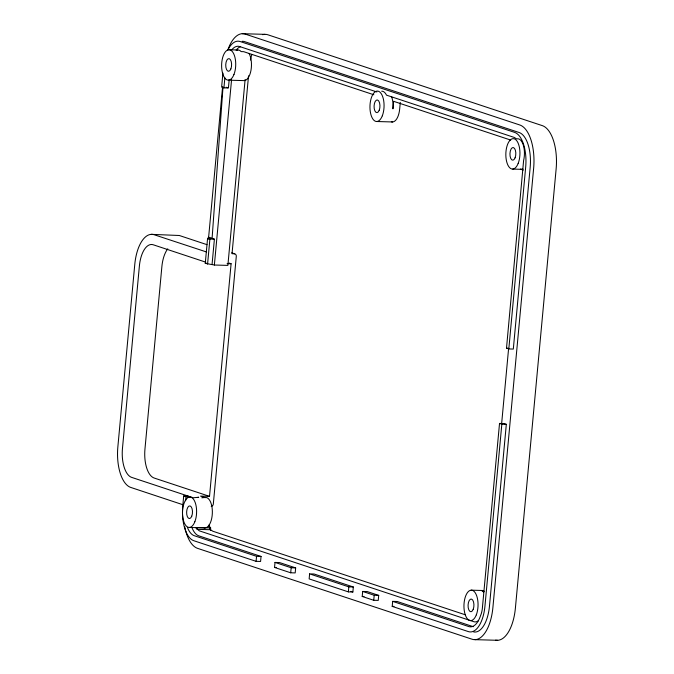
<?xml version="1.0" encoding="UTF-8"?>
<svg xmlns="http://www.w3.org/2000/svg" width="674" height="674" viewBox="0 0 674 674"><rect width="100%" height="100%" fill="white"/><g stroke="black" fill="none" stroke-linecap="round" stroke-linejoin="round"><path stroke-width="1.01" d="M223.01 86.921L212.091 238.402L207.592 238.276L205.267 263.366L214.374 265.017L227.871 265.396L245.125 79.456M210.65 527.919L210.49 529.722L197.002 529.343L197.162 527.54L210.65 527.919A15.232 7.052 -88.4 0 1 208.367 526.226M188.189 496.098L183.69 495.971L182.755 506.031A30.456 14.103 -88.4 0 0 193.8 540.716L256.086 561.332L260.585 561.459L261.057 556.446L198.771 535.83A25.385 11.753 -88.4 0 1 191.896 527.506M222.917 73.062L221.62 87.106L223.928 87.873L228.419 87.999L229.168 79.97M208.443 239.253L222.58 86.904M185.62 500.757L185.999 496.738L183.69 495.971M207.575 264.124L209.9 239.043L207.592 238.276M223.928 87.873L224.855 77.839M212.074 264.25L214.399 239.169L208.628 237.256M214.374 265.017L231.561 79.776M205.334 497.69L200.523 496.098L209.521 496.35L231.098 263.745L229.126 263.087M248.537 75.8L232.033 253.71L234.282 253.778A2.536 2.233 -71.7 0 1 236.296 256.347L213.321 504.009A2.536 2.233 -71.7 0 1 211.232 506.427M256.086 561.332L256.558 556.32L194.272 535.704A25.385 11.753 -88.4 0 1 187.397 527.38M274.545 567.441L275.009 562.428L279.508 562.554L295.659 567.896L295.195 572.917L290.696 572.79L274.545 567.441L276.348 567.491M290.696 572.79L291.16 567.769L275.009 562.428M309.61 573.877L309.147 578.899L348.365 591.882L352.864 592.008L353.328 586.987L314.109 574.012L309.61 573.877L348.829 586.86L353.328 586.987M348.365 591.882L348.829 586.86M400.289 102.448L399.674 109.036A15.232 7.052 -88.4 0 1 391.358 121.792M362.208 596.465L362.671 591.443L367.17 591.57L378.704 595.386L378.24 600.408L373.741 600.281L362.208 596.465L364.011 596.515M373.741 600.281L374.205 595.26L362.671 591.443M392.664 601.368L468.792 626.567A25.385 11.753 -88.4 0 0 480.604 615.488L480.798 615.033A15.232 7.052 -88.4 0 0 482.5 606.71L499.527 423.432L501.827 424.199L484.96 606.069A30.456 14.103 -88.4 0 1 468.329 631.589L392.201 606.389L392.664 601.368L397.163 601.494L473.291 626.694M242.168 41.308A30.456 14.103 -88.4 0 1 244.611 41.645L519.132 132.517A30.456 14.103 -88.4 0 1 530.185 167.203L513.31 349.073L508.811 348.938L506.503 348.18L523.605 160.547A15.232 7.052 -88.4 0 0 523.268 144.961A15.232 7.052 -88.4 0 0 516.714 138.92L514.169 137.412L386.497 95.152L386.185 94.537A15.232 7.052 -88.4 0 0 381.686 91.201M501.667 423.339L508.567 348.913M508.811 348.938L525.686 167.076A30.456 14.103 -88.4 0 0 514.633 132.39L240.113 41.518A30.456 14.103 -88.4 0 0 227.761 50.221M499.527 423.432L504.026 423.558L506.326 424.325L489.459 606.196A30.456 14.103 -88.4 0 1 473.628 631.926M201.804 497.791L205.477 497.454A15.232 7.052 -88.4 0 1 212.318 513.647A15.232 7.052 -88.4 0 1 203.902 527.734M242.252 33.7L264.739 34.34M228.848 49.733L237.846 49.986M228.503 80.172L244.241 80.619A15.232 7.052 -88.4 0 0 250.989 70.265A15.232 7.052 -88.4 0 0 249.085 53.507M376.842 121.514L392.58 121.96M512.712 169.081L521.71 169.334M151.321 234.35L179.301 235.496L206.985 244.662M209.9 239.043L214.399 239.169M227.104 263.635L231.098 263.745M205.267 263.366L207.07 263.416M506.503 348.18L508.306 348.231M501.827 424.199L506.326 424.325M185.999 496.738L190.489 496.864M189.386 527.456L205.132 527.902M256.558 556.32L261.057 556.446M291.16 567.769L295.659 567.896M471.177 590.171L483.772 590.534M374.205 595.26L378.704 595.386M392.201 606.389L393.995 606.44M475.178 639.66L497.673 640.3M206.261 251.891L154.178 234.746A35.537 16.446 -88.4 0 0 134.766 264.52L117.849 446.955A35.537 16.446 -88.4 0 0 130.739 487.42L182.806 504.691M376.859 91.959L239.649 46.54A25.385 11.753 -88.4 0 0 231.603 50.061M373.826 94.764L243.676 51.679L241.132 51.595A15.232 7.052 -88.4 0 0 236.616 50.28M510.715 140.074L393.624 101.319L392.934 108.843A15.232 7.052 -88.4 0 0 391.527 96.492M523.26 170.084L520.488 169.166A15.232 7.052 -88.4 0 0 522.94 169.039M226.119 87.241L227.652 87.746M231.704 252.843L234.67 253.828M205.797 262.178L153.242 244.78A25.385 11.753 -88.4 0 0 139.383 266.053L122.457 448.488A25.385 11.753 -88.4 0 0 131.666 477.386L193.219 497.766L198.729 497.269A15.232 7.052 -88.4 0 0 197.499 497.564M209.521 496.35L154.161 478.026A25.385 11.753 -88.4 0 1 144.952 449.12L161.87 266.685A25.385 11.753 -88.4 0 1 167.775 248.832M481.396 590.592L484.159 591.511M465.287 614.789L212.723 531.196L209.782 529.056M350.901 591.359L352.864 592.008M195.426 527.439L199.234 530.809L473.755 621.681A20.304 9.402 -88.4 0 0 478.456 620.644M262.692 34.703A38.073 17.625 -88.4 0 1 267.797 34.762L542.317 125.634A38.073 17.625 -88.4 0 1 556.134 168.989L515.408 607.973A38.073 17.625 -88.4 0 1 495.626 640.148M250.416 60.037A33.001 15.275 -88.4 0 1 251.84 54.594M210.692 530.463A33.001 15.275 -88.4 0 1 209.26 524.448M227.922 49.741A38.073 17.625 -88.4 0 1 245.311 34.121L519.831 124.993A38.073 17.625 -88.4 0 1 533.639 168.348L492.921 607.341A38.073 17.625 -88.4 0 1 472.129 639.238L197.6 548.366A38.073 17.625 -88.4 0 1 184.718 526.63M236.102 50.188A25.385 11.753 -88.4 0 1 240.601 46.666M482.576 591.224A15.232 7.052 -88.4 0 1 483.679 592.286M191.761 516.191A6.344 2.94 -88.4 0 0 190.144 505.963A6.344 2.94 -88.4 0 0 186.774 514.54A6.344 2.94 -88.4 0 0 191.761 516.191M194.853 521.743A15.232 7.052 -88.4 0 0 190.953 497.185A15.232 7.052 -88.4 0 0 182.865 517.775A15.232 7.052 -88.4 0 0 194.853 521.743M473.207 609.355A6.344 2.94 -88.4 0 0 471.581 599.119A6.344 2.94 -88.4 0 0 468.211 607.704A6.344 2.94 -88.4 0 0 473.207 609.355M233.971 74.46A15.232 7.052 -88.4 0 0 230.07 49.901A15.232 7.052 -88.4 0 0 221.982 70.492A15.232 7.052 -88.4 0 0 233.971 74.46M230.879 68.916A6.344 2.94 -88.4 0 0 229.253 58.68A6.344 2.94 -88.4 0 0 225.883 67.257A6.344 2.94 -88.4 0 0 230.879 68.916M476.299 614.899A15.232 7.052 -88.4 0 0 472.398 590.34A15.232 7.052 -88.4 0 0 464.31 610.93A15.232 7.052 -88.4 0 0 476.299 614.899M518.188 163.369A15.232 7.052 -88.4 0 0 514.287 138.81A15.232 7.052 -88.4 0 0 506.199 159.401A15.232 7.052 -88.4 0 0 518.188 163.369M515.096 157.817A6.344 2.94 -88.4 0 0 513.47 147.589A6.344 2.94 -88.4 0 0 510.1 156.166A6.344 2.94 -88.4 0 0 515.096 157.817M382.31 115.81A15.232 7.052 -88.4 0 0 378.409 91.243A15.232 7.052 -88.4 0 0 370.321 111.842A15.232 7.052 -88.4 0 0 382.31 115.81M379.218 110.258A6.344 2.94 -88.4 0 0 377.592 100.022A6.344 2.94 -88.4 0 0 374.222 108.607A6.344 2.94 -88.4 0 0 379.218 110.258"/></g></svg>
